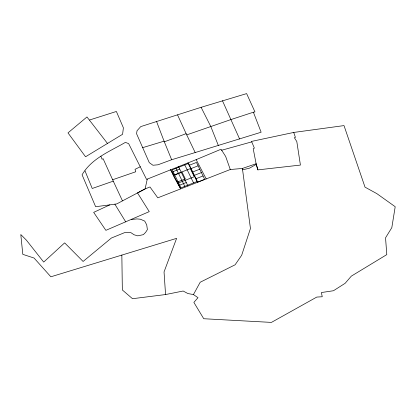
<?xml version="1.0" encoding="UTF-8"?>
<svg xmlns="http://www.w3.org/2000/svg" width="416" height="416" viewBox="0 0 416 416"><rect width="100%" height="100%" fill="white"/><g stroke="black" fill="none" stroke-linecap="round" stroke-linejoin="round"><path stroke-width="0.62" d="M230.277 169.515L225.664 156.463L221.047 149.245L196.17 159.635L147.274 179.109L145.08 188.932L137.509 192.915L149.256 211.63L105.872 230.344L93.673 212.368L109.829 204.864L116.756 203.918L145.08 188.932L149.968 186.966L157.794 197.829L230.277 169.515L242.403 168.459L256.116 163.753L253.209 148.699L254.384 148.164L251.55 141.409L293.722 132.444L344.011 125.596L365.014 187.138L376.86 193.643L395.2 206.716L391.815 227.656L385.544 237.817L386.797 254.613L351.328 276.13L345.134 283.306L333.45 290.737L321.386 292.547L322.239 296.748L316.789 297.071L271.419 322.4L203.746 318.729L193.872 302.411L198 297.669L193.44 294.575L187.866 293.53L183.149 291.023L165.563 294.554L132.512 298.709L122.34 289.968L121.846 255.091M193.44 294.575L200.195 282.24L235.108 264.794L241.675 255.263L250.448 228.488L242.403 168.459L242.59 169.842L249.574 168.147L256.277 164.341L256.116 163.753L257.878 169.884L300.42 165.069L296.806 141.565L294.362 137.675L295.428 137.384L293.722 132.444M109.829 204.864L95.638 206.716L82.077 174.808C91.51 158.48 109.834 151.414 125.388 142.386L128.648 143.624L146.572 179.4L147.274 179.109M107.489 143.447L85.556 156.775L67.985 132.881L86.97 116.958L107.489 143.447L122.6 134.285L123.391 127.806L116.376 111.467L89.586 120M140.348 166.738L135.013 169.322L135.777 171.756L112.632 179.754L103.121 158.714L102.086 159.266L100.849 156.172M179.681 169.026L172.385 171.896L174.034 175.276L182.042 172.125L185.344 178.885L177.33 182.031L178.979 185.411L186.28 182.541M189.155 165.308L196.456 162.438L204.703 179.332L197.402 182.203M174.642 174.788L190.325 168.626L194.288 176.738L178.604 182.894M190.804 168.688L198.104 165.818M192.452 172.063L199.753 169.198M194.106 175.443L201.401 172.578M195.754 178.823L203.055 175.952M195.192 152.552L171.652 159.739L157.95 164.793L152.948 165.251L149.282 162.651L136.573 133.744L137.03 130.754L140.733 126.615L156.567 121.529L164.33 141.83L186.129 133.65L195.192 152.552L261.134 132.231L253.391 112.216L230.714 119.647L186.862 134.831M113.282 181.142L92.232 188.479L85.02 170.908M156.567 121.529L201.094 107.318L246.626 93.6L254.966 111.92L253.391 112.216M142.438 147.727L164.06 141.175M221.53 150.28L251.618 141.903M131.29 219.466L137.041 218.925L140.384 219.216L144.726 221.094L146.713 224.864L147.389 229.606L145.605 232.393L143.364 234.65L137.764 235.841L134.108 234.785L130.816 232.601L124.634 232.622L111.4 238.02L83.091 261.461L64.646 242.871L43.706 262.08L26.395 240.157L20.8 234.541L22.807 254.348L34.055 258.034L50.861 276.796L176.613 238.342L164.039 271.929L165.563 294.554M114.863 204.178L125.731 221.889M196.17 159.635L206.216 178.963M201.094 107.318L210.772 126.454L218.317 145.408M187.959 162.864L197.465 182.322M184.772 164.918L193.56 182.91M178.49 166.582L187.959 185.973M176.015 168.36L184.798 186.352M112.632 179.754L122.455 200.834M239.621 139.043L222.446 100.708M177.533 114.878L186.129 133.65M164.33 141.83L171.652 159.739M256.277 164.341L257.878 169.884M188.557 163.436L172.229 169.848L181.012 187.84L197.34 181.423L188.557 163.436M180.632 188.786L174.242 177.294L170.643 169.666L180.632 188.786"/></g></svg>
